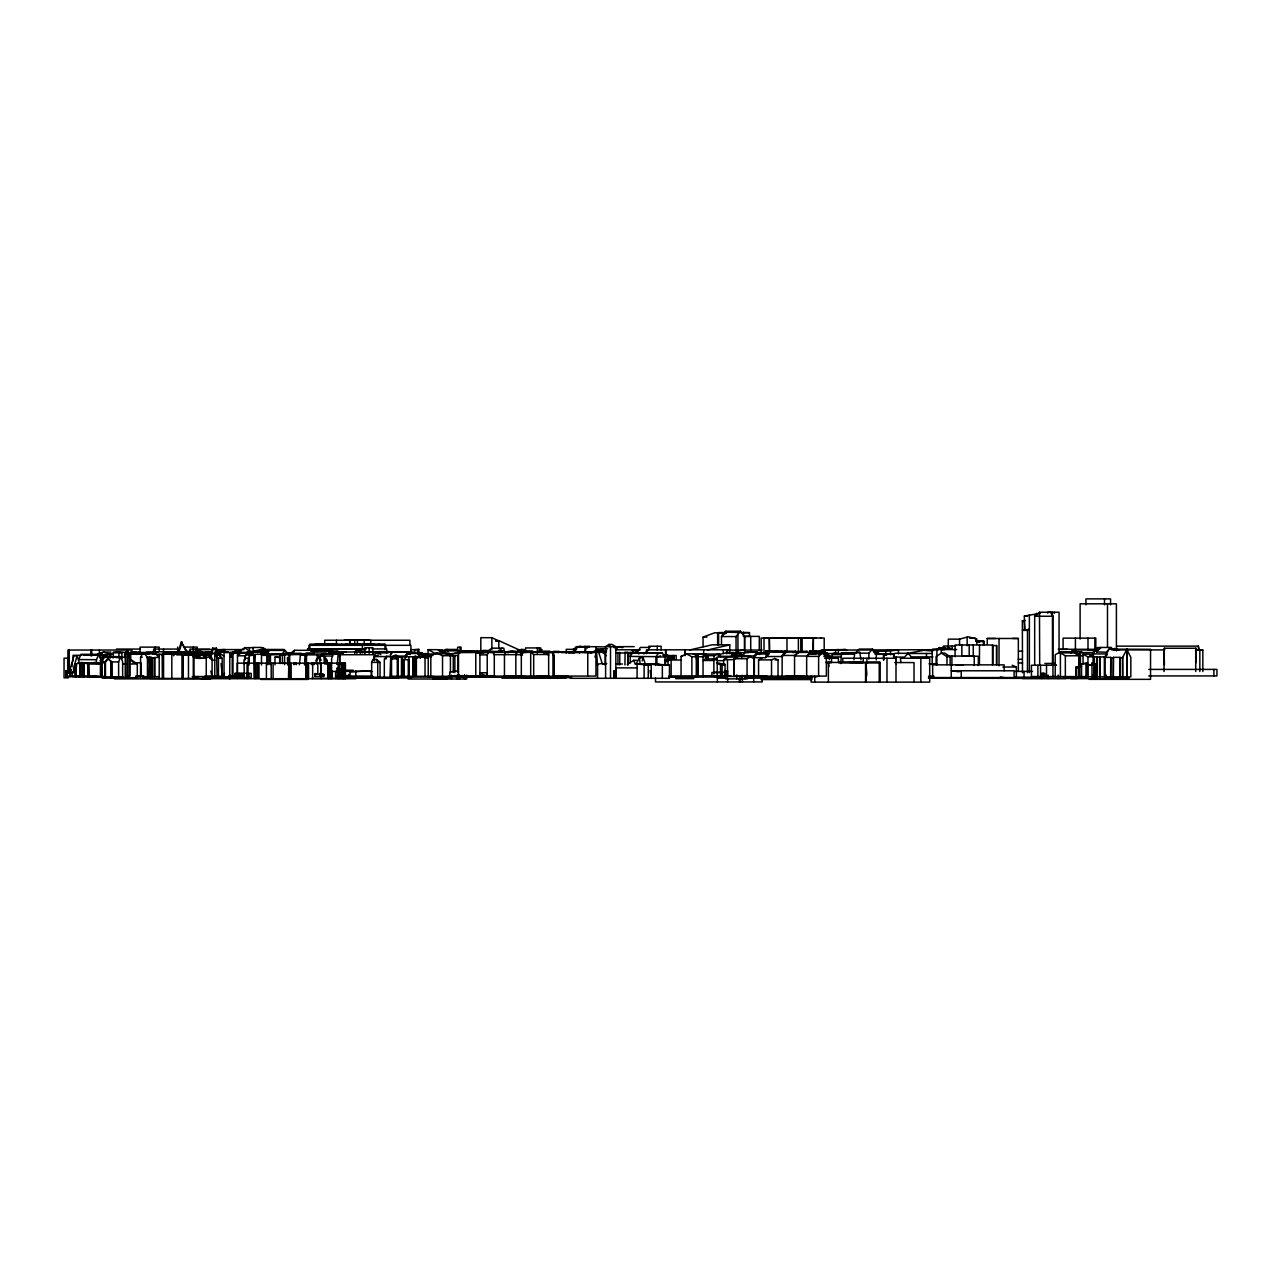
<?xml version="1.0" encoding="UTF-8"?>
<svg xmlns="http://www.w3.org/2000/svg" width="1281" height="1281" viewBox="0 0 1281 1281"><rect width="100%" height="100%" fill="white"/><g stroke="black" fill="none" stroke-linecap="round" stroke-linejoin="round"><path stroke-width="1.5" d="M280.123 663.622L280.123 654.399M417.862 652.621L417.862 649.659L418.823 649.371L418.823 653.278M744.597 652.205L744.597 636.561L740.322 631.197L725.783 631.213L721.491 636.561L721.491 644.391M415.685 664.999L415.54 676.288L415.765 656.545L414.868 656.352L414.868 659.347L419.111 656.865L428.222 656.737L428.222 676.288M727.464 676.48L727.576 671.132L724.934 670.604M713.229 659.251L714.494 659.315M812.859 651.917L813.371 638.066L773.324 637.794C767.287 638.995 789.801 636.865 783.171 638.114M415.572 659.347L414.628 676.288L414.628 657.089L419.111 656.737M895.755 661.909L896.124 658.162L893.61 657.217L893.61 654.031L881.264 653.983L886.548 655.36M224.431 673.053L224.031 676.688L224.031 652.621L254.246 652.301M601.349 650.94L601.59 648.778L607.466 648.778M1097.225 674.975L1096.6 678.77L1096.6 674.975M168.628 654.271L192.903 654.287L193.991 656.352L193.991 678.418M311.283 664.535L311.523 663.206L313.845 663.222L314.101 664.535M293.669 664.551L293.925 663.27L296.263 663.238L296.519 664.551M295.991 664.551L296.263 663.238M313.573 664.535L313.845 663.222M248.658 658.194L248.258 663.766L248.658 658.194L245.279 658.114L244.863 660.067L244.863 655.664L250.003 653.486L250.003 655.856M1093.574 660.468L1094.374 656.833L1097.369 656.801L1097.369 676.848M204.976 655.488L205.248 654.287L204.079 655.488M321.227 660.243L318.553 656.384L316.167 660.243L316.167 663.862M305.631 659.763L306.495 656.048L300.539 653.999L299.37 664.839M391.538 659.091L390.753 656.432L386.542 656.384L385.885 659.091L385.901 656.577L391.538 656.593L396.053 654.927L398.343 656.721M254.15 659.235L255.079 655.376L250.387 654.575L249.074 655.376L255.079 655.376L255.079 665.047M282.989 654.591L305.374 653.999L304.51 664.983M306.431 678.514L306.495 654.511L289.074 654.591L288.93 664.743M697.569 676.672L697.857 655.696L696.288 656L696.288 676.672M288.93 657.521L288.481 678.514M390.753 656.432L389.984 677.361M70.423 676.24L70.423 667.801L73.914 656.048L77.196 655.728L73.593 667.801L73.593 672.861M210.981 659.315L210.981 653.614L212.598 648.17L216.473 648.17L217.097 676.448L194.088 676.592M1071.268 653.358L1072.293 649.947L1076.2 649.915M214.776 676.592L214.776 653.646L216.473 648.17M576.146 649.339L573.568 652.958L575.361 647.129L586.234 647.129L585.033 652.878L585.033 646.889M594.944 657.057L596.578 651.869L597.57 665.704M1093.878 653.358L1094.967 649.947L1097.721 649.915M178.059 652.157L181.31 642.021L187.218 651.789M179.068 651.789L182.206 642.021M642.229 660.884L643.254 657.826L639.427 657.874L636.209 663.83M205.761 658.45L207.346 653.822L212.278 653.822M329.777 664.503L329.409 663.142L328.705 664.503M354.709 653.406L355.83 650.204L359.112 650.14L360.249 653.374M130.726 659.475L137.291 663.974L137.291 677.745L102.224 677.745L102.224 661.941L104.273 656.641L120.67 656.641L122.64 661.893L122.64 677.745M118.621 677.745L118.621 661.941L120.67 656.641M412.402 677.185L371.666 677.361L371.666 662.389L372.867 659.427L376.742 659.459L380.041 662.389L380.041 677.361M125.234 653.967L126.419 651.533L128.244 651.533L130.118 656.993L130.118 676.016L125.234 676.016L125.234 653.967L126.05 654.015M78.685 659.715L80.911 654.319L98.765 654.319L101.519 659.683L101.519 663.478M96.443 663.478L96.443 659.715L98.765 654.319M521.319 676.032L521.319 654.687L522.44 652.205L526.475 652.413M1105.055 676.88L1105.055 657.377L1108.866 649.131L1150.546 649.307L1150.546 679.346L1089.17 679.346M314.021 653.886L289.778 653.902L294.486 650.3L325.246 650.284C324.157 652.429 331.331 649.547 332.516 652.349M250.003 655.376L250.387 654.575M515.827 676.032L515.827 654.639L517.092 652.125L522.04 652.573M1110.595 676.88L1110.771 657.377L1105.055 657.377M521.431 652.525L517.092 652.125L515.827 654.639L493.97 654.687M1113.221 676.88L1113.413 657.345L1120.058 657.377L1120.058 676.88M139.597 652.67L134.457 652.413L133.752 653.806C140.382 652.99 131.767 654.223 134.457 652.99M504.458 676.592L504.458 654.623L505.723 652.125L522.44 652.205M1119.882 676.88L1120.058 657.377M293.253 652.702L294.486 650.3M1122.492 676.88L1122.492 657.729L1127.024 649.115L1127.12 676.88M312.868 654.271L314.502 651.148L329.729 651.148L333.412 651.501L334.757 654.383M328.112 654.239L329.729 651.148M479.831 673.422L487.212 675.968L487.212 654.895L488.429 652.653L492.913 651.965L494.29 654.479L494.29 675.968M140.558 676.656L140.558 657.329L142.415 653.886L144.673 653.71L147.443 657.393L147.443 676.656M552.239 652.573L553.392 651.421L559.028 651.34L558.196 652.862M194.12 656.561L192.839 656.288M316.327 660.243L318.553 656.384M504.458 654.623L505.771 652.349L508.733 652.653M637.586 652.061L640.292 647.433L650.108 647.433M343.324 653.758L322.3 654.191L321.227 656.016L332.596 656.016M339.577 656L340.666 654.191L336.999 654.191M268.498 651.405L254.823 651.437L251.412 652.029L250.003 654.367L268.193 654.223L268.193 664.519M261.484 664.983L261.484 655.36L264.078 652.029L267.521 651.437L269.042 654.415M952.199 646.04L952.199 648.939L949.045 647.722L948.164 649.163L948.34 639.139L959.565 639.139L968.26 636.801L976.859 639.043L976.859 644.167M162.255 655.392L163.76 652.974L176.938 652.974M113.417 654.175L110.662 654.031L109.814 655.376L109.814 654.207L103.297 652.093L97.308 654.207M404.94 658.402L408.095 653.502L417.718 653.502L425.212 657.585M245.279 658.114L243.998 660.067L243.998 663.766M840.752 663.59L841.569 652.958L859.839 652.381L860.96 659.827M853.963 659.827L854.731 652.958L859.839 652.381M127.684 652.349L128.244 651.533M665.528 665.063L665.528 661.396L667.481 658.594L671.148 659.042L671.148 676.032M668.058 665.063L668.058 661.396L670.027 658.594M573.264 653.166L574.08 652.029M579.46 653.15L580.261 652.029M100.494 663.558L101.759 662.261L100.847 663.558L100.494 660.9L101.759 660.676L101.759 662.549L100.158 662.549M390.401 654.639L392.498 651.757L408.047 651.805L410.112 654.655M408.047 651.805L404.94 656.08L396.341 656.08M662.453 652.99L632.398 653.23L630.06 656.432L655.872 656.657L658.546 653.23L662.453 652.99L664.263 656.657M983.023 641.349L976.714 641.589M369.488 640.244L344.189 640.244M190.517 655.071L192.758 652.205L195.497 655.792M736.047 652.205L736.047 636.561L740.322 631.197M173.511 655.76L176.33 652.205L192.758 652.205M1080.011 667.081L1079.499 654.799L1079.499 667.657M266.928 653.118L269.09 650.428M386.542 656.384L384.332 659.091L384.332 677.361M390.497 654.591L392.771 651.789M337.96 668.346L339.369 668.346L336.887 668.346L336.887 672.301M616.225 653.022L637.762 652.862L630.076 652.333M281.612 654.527L285.119 650.428L288.225 654.079M144.801 654.207L146.562 652.189L158.027 652.189M855.5 653.182L859.183 649.083L872.537 649.083L876.268 653.31L876.3 659.971M868.838 659.139L868.838 653.182L872.537 649.083M104.85 677.745L104.85 661.877L107.844 658.562L111.559 661.556L111.687 677.745M108.469 658.562L105.474 661.893L105.474 677.745M753.949 676.288L753.949 655.968L757.551 652.029L759.457 654.559M786.214 652.109L782.147 656.513L765.75 656.545L769.737 652.109L798.704 652.093L794.556 655.456L782.147 655.456L782.147 676.32M911.528 657.089L908.053 653.294L904.514 657.089L894.298 657.089M741.699 657.089L745.398 652.029L757.551 652.029M975.914 640.932L983.424 641.349M811.385 653.454L827.43 653.102L824.115 656.737M1110.947 647.433L1106.304 652.221L1096.6 651.949L1100.971 647.433L1096.6 651.212L1093.35 651.212L1097.801 647.497L1110.947 647.433L1114.438 650.46M616.289 648.875L618.291 646.921L622.822 647.658M717.28 660.66L723.621 660.644L727.624 657.025L723.621 659.635L723.621 664.983M798.319 652.381L794.556 656L806.662 656L810.409 652.381L794.62 652.461M814.684 653.726L815.597 652.83M1075.864 676.608L1075.864 668.234L1077.289 666.905L1081.548 666.504M1075.864 668.234L1079.787 666.905M715.102 659.042L717.312 657.025L737.696 657.073L733.741 659.651L727.464 659.683L727.576 676.48M718.801 656.288L738.689 656.336M579.412 646.569L580.645 646.216M498.245 651.421L502.136 650.684M139.901 652.814L141.807 652.958M264.719 652.99L267.729 650.412L285.119 650.428M476.596 651.228L498.245 651.405L502.04 648.17M696.288 656L698.545 654.079L706.263 654.095L706.263 659.747M940.27 649.323L943.12 646.921L944.93 647.77M725.783 632.558L722.468 635.344L722.468 632.558M250.003 653.486L244.863 655.664M822.418 653.23L810.393 653.23L806.662 656.384L818.623 656.384L822.418 653.23L826.373 657.121L826.373 676.096L739.633 676.176M1052.95 663.43L1052.95 616.241L1050.388 612.254L1039.483 612.254L1034.68 616.241L1034.68 664.919M196.201 656.945L198.267 655.231L200.861 657.473M697.569 656.737L703.045 656.753L706.263 654.095M643.815 653.934L648.058 650.46M946.067 648.426L939.261 647.61L936.891 649.531L936.891 664.919M98.957 654.015L100.142 653.07L102.224 653.902L100.142 653.07M99.95 654.015L101.135 653.07M782.147 655.456L786.326 652.093M261.484 655.36L266.8 655.344L268.193 654.223M941.311 653.406L941.311 649.563L943.713 647.61M414.868 659.347L419.111 656.865M339.801 664.663L339.801 654.735L374.436 654.719L377.895 651.965L380.825 654.735M339.801 654.735L343.292 651.965L398.023 652.125L376.646 651.965M585.097 646.745L579.412 647.321M458.038 672.445L458.038 655.488L457.685 672.493M240.252 650.876L244.767 647.658L253.942 647.658M1107.328 654.735L1104.35 656.833L1096.984 657.057L1096.984 676.848M615.296 648.73L618.291 646.649L634.175 646.649M605.609 678.306L605.609 646.697L608.971 644.423L611.95 644.423L615.841 646.697L615.841 678.306L615.953 667.865L637.089 667.913M813.179 653.534L815.741 651.805L824.259 651.805L830.344 656.384L826.869 655.392M1091.396 655.856L1094.294 653.918L1106.688 653.918M1089.523 655.68L1094.214 652.589L1081.788 652.589L1078.618 654.671M1078.618 653.726L1081.756 651.709L1060.412 651.805L1055.208 654.751L1055.208 676.592M615.36 678.306L615.36 670.796L614.416 670.78L613.647 678.306M829.415 657.906L833.018 654.655L840.64 654.655M614.416 670.78L614.416 678.306L613.647 671.276L615.36 670.796M950.15 664.583L950.15 656.705L944.77 653.102L941.503 653.102L936.091 656.48L936.091 664.583M734.109 658.722L737.552 656.577L750.474 656.577L754.349 659.075L754.349 676.08L734.109 676.08L734.109 658.722L747.047 658.706L750.474 656.577M627.242 664.375L633.823 660.291L636.689 660.323M785.077 651.212L782.579 652.718L785.141 651.132M735.694 654.367L738.577 652.637L743.108 655.28M793.003 652.718L795.549 651.212L798.271 652.83M810.633 654.223L812.971 652.862L809.832 652.862L813.227 652.974M1027.474 630.396L1029.364 629.291L1022.494 630.396L1027.474 630.396L1027.474 672.765M98.605 676.16L66.468 676.208L66.468 672.973L70.743 672.589M408.351 653.999L411.153 652.461L422.314 652.637M1081.548 676.848L1081.548 663.958L1087.441 663.158L1087.441 676.848M1081.548 663.958L1087.441 663.158M215.176 653.582L218.394 651.933L224.031 656.4M83.857 676.592L83.857 662.901L81.472 662.405L80.095 662.918L80.095 676.592M193.111 655.007L196.682 653.214L204.239 653.214L206.497 655.696M231.701 652.798L236.665 650.284L240.844 651.34M454.867 672.573L454.867 656.112L448.798 653.038L436.389 652.974L430.816 655.76L430.816 676.224M284.574 664.743L284.574 654.399L283.261 653.934L282.332 654.399L282.444 663.622M835.596 650.188L845.46 649.515L846.869 650.412L837.005 649.515M845.46 649.515L822.674 650.075M117.083 657.793C112.344 654.927 101.455 659.139 100.366 657.249L99.39 657.249M717.264 658.898L713.869 660.5L703.045 660.5L706.263 658.898L717.264 658.898L717.264 674.094M681.06 676.672L681.06 656.352L686.376 653.854L700.002 653.774L704.214 655.28M161.486 655.408L163.856 654.319M332.387 671.228L331.747 678.514M758.576 676.128L758.576 659.907L761.811 658.418M758.576 659.907L771.53 659.891L774.781 658.418L778.047 659.923L778.047 676.128M132.391 661.669L130.774 660.067L130.71 654.127L133.512 652.862M332.067 675.023L331.747 671.532L337.431 671.228L337.96 672.125M326.287 650.924L327.472 651.661M133.752 653.294L134.681 652.894M139.597 651.933L137.836 652.477M148.068 654.159L151.11 652.862M199.372 657.81L196.778 656.753C189.86 658.802 205.873 659.026 208.963 656.753L212.086 658.034L212.086 676.592L210.789 671.116M314.822 673.726L323.965 674.719L323.965 676.432L314.822 676.432L314.822 673.726L317.16 673.726M336.887 668.346L338.312 667.929M200.028 650.668L195.897 652.333L201.677 652.333L201.677 651.469L185.601 651.469L195.401 652.653M231.365 653.854L240.796 652.381M321.227 654.863L326.223 652.974L306.767 652.974L301.724 654.863L321.227 654.863L321.227 656.048M932.2 664.919L932.2 649.515L938.268 649.035M378.568 654.927L374.068 656.593L374.068 660.5M703.061 646.729L703.061 637.073L714.862 632.75L726.183 633.438L723.413 632.75M718.033 654.991C726.071 652.125 736.303 651.004 743.957 655.552L736.767 655.52L730.618 653.102M647.658 664.118L651.629 664.102M305.374 653.999L306.495 654.511M706.808 659.443L706.808 655.68L713.997 655.632L718.513 654.063L720.867 656.577M757.647 653.198L761.234 651.981L761.154 638.018L824.195 638.018L824.195 651.901M448.59 653.999L458.982 652.942M681.204 660.003L665.047 660.003L668.794 658.834M656.913 664.711L656.913 656.993L660.644 655.856M839.071 653.854L842.274 652.878M582.118 652.509L589.804 652.109L591.149 653.134L590.269 652.173L568.476 652.653L575.281 652.221M831.769 653.854L835.02 652.878L841.185 654.175M341.226 652.621L337.608 650.988L330.626 651.084M75.131 676.592L75.131 664.311L80.271 662.918L80.271 676.592M75.131 664.311L75.851 676.592M341.146 673.486L341.851 678.514M963.072 664.759L956.138 664.935L963.072 664.855M949.045 647.722L941.311 649.563M284.062 649.467L260.812 649.467L253.574 651.276L256.776 651.356M257.961 651.501L259.499 651.132M114.954 652.653L118.493 651.837L134.697 653.118L132.792 653.118M729.754 650.796L729.754 644.871L707.464 649.979M689.658 649.963L712.14 644.823L729.754 644.871M1024.368 628.795L1024.368 616.065L1040.332 613.263M65.811 671.02L71.24 670.043L65.811 671.02L65.811 676.656L103.777 676.768M224.463 651.469L217.21 651.469L220.22 650.796L228.691 652.317M548.204 652.541L556.37 651.693L552.751 652.509M220.908 651.453L228.146 651.757M368.608 677.937L372.515 677.089M343.468 644.935L347.183 644.135M260.812 649.467L267.761 652.509M602.919 664.295L606.73 663.51M504.314 652.333L512.176 650.732L520.726 652.509M514.946 651.533L521.303 651.26M353.156 645.016L357.719 644.103L309.874 644.135L309.874 649.163M736.847 651.228L742.323 650.156M131.158 653.038L134.457 652.413M92.504 662.918L94.89 662.405L101.247 664.247L101.247 676.592L103.521 676.528M769.337 651.917L769.337 638.002L770.185 637.922L764.02 638.066L764.02 651.917M770.185 637.922L769.337 638.066L769.641 651.917M149.989 676.656L149.989 657.409L147.443 657.697L148.036 661.492M149.525 676.656L149.989 657.409M587.499 646.745L584.424 646.569M573.135 649.339L575.313 649.339M486.091 650.572L480.215 650.7M492.913 651.965L477.124 652.653L488.429 652.653M561.222 652.589L589.868 652.221M898.429 650.075L877.325 651.276L898.429 650.075L898.429 653.902M372.755 676.352L350.049 676.192L350.049 671.692L371.314 670.924L371.314 676.576M371.314 670.924L350.049 671.692M865.908 682.116L865.908 662.581L866.901 662.485L880.175 662.485L880.175 682.116M828.375 682.116L828.375 662.437L880.175 662.485L866.901 662.485L866.901 658.274M1076.04 676.608L1076.04 667.001L1079.787 666.504L1079.787 676.608M87.028 655.135L88.437 654.959M1022.494 672.765L1022.35 620.837L1025.473 620.452M140.558 657.329L142.319 657.121M318.921 644.935L325.95 644.135M328.625 644.887L336.455 644.023L336.455 640.244M237.113 651.821L232.421 652.333L238.89 652.333M262.845 654.511L290.163 653.87L284.014 654.511M319.642 663.862L320.426 656L323.853 656L325.214 657.361L326.719 659.923L326.719 663.798M543.256 652.75L546.875 652.381L548.652 654.495L548.652 676.288M549.261 652.67L552.175 652.381L553.952 655.792L553.952 676.288M489.71 650.684L482.649 650.556M358.104 644.935L371.042 644.039L376.822 645M143.792 652.83L154.088 652.814M485.883 650.716L488.653 650.636M591.838 652.429L595.281 652.333L587.979 652.557L593.263 652.333M1126.768 676.88L1127.12 649.307M152.503 653.886L155.497 653.71L159.212 657.425L154.553 657.521L154.553 676.656M944.802 649.339L941.439 649.531L944.802 649.547M824.34 656.336L829.335 656.064L829.335 659.747M778.047 659.923L775.133 659.955M495.795 640.772L498.805 640.628L522.04 651.196M595.153 652.269L591.406 652.333M548.652 654.495L533.681 654.495L530.718 652.237L523.417 652.557L521.319 655.023L522.44 655.023M586.138 652.686L589.164 652.573M1122.492 657.729L1119.882 657.729M216.073 652.061L224.463 651.741M589.917 652.189L591.149 653.134M230.548 657.217L232.229 657.185L232.229 676.688M140.766 653.678L144.593 652.814M450.015 676.288L448.286 676.16L464.763 676.288M1022.558 662.934L1018.267 662.982M1058.987 649.419L1067.569 649.291M573.135 649.435L576.578 649.387L566.234 649.339L566.234 653.262M893.61 657.217L896.124 658.162M418.631 654.111L422.314 654.079L427.55 658.226M371.57 651.741L389.36 651.549M102.224 661.941L104.85 661.877M686.376 653.854L691.868 656.737L696.288 656.705L696.704 660.323M665.047 660.003L668.714 659.971M333.348 653.774L331.587 658.754L331.555 678.514M217.482 654.863L220.284 654.831L217.946 654.399M736.255 656.336L736.255 654.335L731.483 654.223L738.689 656.144M281.9 653.951L283.261 653.934M453.682 655.504L458.038 655.488M819.984 653.646L810.361 653.694M681.06 656.352L682.677 656.336M655.504 665.463L655.36 664.102L644.295 664.118L644.295 665.319M724.325 671.132L726.423 671.116L726.423 676.48M840.752 654.223L853.963 654.159M102.016 658.722L100.366 658.722L102.016 658.722L100.366 657.249M656.913 656.993L672.397 656.961L667.513 656.961M129.653 664.006L137.291 663.974M101.247 664.247L100.767 676.592M75.563 675.824L79.342 676.56M987.235 644.311L987.235 638.498L1018.347 638.466L1018.347 671.436M447.421 649.419L442.666 651.068L444.987 651.084M873.786 652.381L878.59 652.365M436.389 652.974L442.537 655.712L450.432 655.68L450.432 672.509M113.961 657.265L125.522 657.233M122.816 663.974L126.05 663.958M1012.598 638.466L1018.347 638.466M603.255 650.027L597.298 650.027L596.546 648.955L603.271 648.955M113.336 657.025L113.336 652.333L121.935 652.702L121.935 658.69M263.71 652.045L268.658 652.029M334.757 652.205L338.568 652.189L332.916 651.709L334.757 652.205L334.757 654.415M531.263 652.269L531.967 652.109M878.43 653.662L883.906 654.383L883.906 659.971M385.901 656.577L374.068 656.593M664.999 654.575L669.339 656L665.704 654.575L664.999 655.52M1065.344 655.824L1079.226 655.744L1074.359 652.878L1060.412 652.878L1065.344 655.824L1065.344 676.56M274.999 664.871L274.999 657.121L280.123 657.617M1080.395 655.696L1082.957 655.696M369.665 671.436L371.89 671.436M1024.368 616.065L1027.49 616.065M1052.95 616.241L1034.68 616.241L1036.569 616.241L1036.569 613.263M1022.35 620.837L1024.368 620.837L1025.024 628.795M724.966 632.157L749.481 632.654L749.481 636.385L743.508 636.385L743.508 632.157M726.183 632.558L718.609 632.558L718.609 644.967M743.909 632.654L749.481 632.654M721.491 636.561L736.047 636.561M743.508 636.385L759.297 636.385L759.297 650.124M703.205 637.073L707 637.073M495.795 640.932L498.805 640.932L491.888 637.682L480.807 637.682L480.807 651.533M969.461 638.162L975.465 638.162C975.193 642.998 984.545 641.429 976.714 641.621M987.235 638.498L995.753 638.498M975.914 641.349L984.272 641.349L984.272 645.128M336.455 644.023L315.398 644.023L315.398 645.32M955.642 646.04L943.649 646.04L943.649 649.035M1116.552 646.136L1198.327 646.136L1199.112 649.803L1202.827 650.027L1202.827 671.532M605.609 646.697L615.841 646.697M604.952 646.889L584.12 646.569M613.743 646.921L618.483 646.921L613.743 647.465M183.503 647.081L197.242 647.081L197.242 651.052M308.945 647.978L308.032 648.875M307.504 648.875L363.356 648.955M116.427 649.067L140.125 649.067M179.084 649.083L153.624 649.083L153.624 652.477M209.764 649.099L189.908 649.099L189.908 652.477M410.913 653.006L410.913 645.32L308.945 645.32L308.945 648.875L366.27 648.955M372.147 648.955L386.702 648.907L386.702 652.814M1058.218 649.291L1097.689 649.307M196.778 649.675L244.127 649.563M417.862 649.659L411.265 649.659L411.265 652.621M428.078 653.983L428.078 649.659L437.413 649.659L445.292 653.774L436.997 653.774M539.861 649.659L542.151 649.659M932.2 649.515L956.763 649.563M438.294 649.851L442.906 649.851M596.049 649.723L603.255 649.899M615.697 649.787L640.308 649.787M938.381 649.675L824.788 650.14M1097.977 649.931L1088.001 649.931L1088.001 638.146M1111.796 649.931L1164.637 649.899L1164.637 648.25M1195.958 662.885L1195.717 649.803L1199.112 649.803M727.624 650.14L762.211 650.027M1072.293 649.947L1094.967 649.947M1113.685 649.995L1118.873 649.995L1114.166 648.49L1115.607 649.995M1195.717 649.803L1202.827 650.027M502.921 650.684L498.245 651.405M825.316 653.678L825.316 650.78L809.448 650.94L816.333 650.94M474.771 650.876L439.399 650.828L443.178 651.485M523.192 650.892L532.544 650.892M594.176 650.94L606.666 650.94M765.782 650.956L786.182 651.981L765.782 650.956L765.782 654.767M872.953 650.844L883.282 650.844M312.308 651.036L313.525 651.036M364.989 651.1L361.61 651.1L364.989 652.862M463.194 651.196L478.293 651.228M539.045 651.164L549.725 651.148M774.477 651.132L795.549 651.212M1018.667 651.164L1022.606 651.164M217.21 651.469L225.104 651.469L216.473 652.253M155.209 651.789L199.612 651.789M376.998 651.789L412.402 652.381L390.097 651.741M178.619 651.869L212.214 652.061M215.32 652.061L223.679 651.933M251.412 652.029L264.078 652.029M516.307 651.965L520.438 651.965M544.473 651.821L546.555 651.821M103.297 652.093L110.935 652.093M205.584 652.237L212.838 652.237M246.945 652.157L254.775 652.157M332.996 652.125L346.062 652.125M475.315 652.093L483.818 652.525M483.097 652.253L496.115 652.125M529.293 652.109L562.455 652.109M605.417 652.221L596.642 652.221L606.377 652.541M131.319 652.477L155.161 652.477M190.597 652.477L163.488 652.477L163.488 649.083M334.821 652.381L342.411 652.381M380.313 652.493L388.319 652.525M484.074 652.477L458.502 652.589L458.502 676.096M505.771 652.349L490.095 652.349L492.945 652.653M546.298 652.349L556.883 652.349M747.672 652.333L757.455 652.333L760.498 654.111M113.336 652.333L121.935 652.702M132.744 652.67L145.97 652.91L143.504 652.91L145.121 652.67M372.675 652.653L388.239 652.653M543.785 652.637L546.09 652.637M733.501 652.83L748.408 652.637M757.663 652.702L767.415 652.702M136.715 654.527L136.715 653.134L143.104 653.134M287.008 653.07L292.18 653.07M841.569 652.958L854.731 652.958M251.492 653.246L240.636 653.246L237.481 655.792L245.76 655.808M285.006 653.31L301.195 653.31M454.531 653.342L459.783 653.342M632.398 653.23L658.546 653.23M727.64 653.278L740.498 653.278M861.008 653.182L868.838 653.182M894.987 653.294L908.053 653.294M136.394 653.598L133.752 653.598L136.394 653.71M140.766 653.598L144.593 653.598M343.34 653.422L329.025 653.07L341.963 653.07L340.698 653.054L340.698 654.671M422.154 653.646L428.094 653.646M758.4 653.502L766.23 653.566M809.752 653.582L815.244 653.582M824.227 653.566L834.828 653.566M932.328 653.486L907.076 653.486L923.921 650.3L932.824 651.004M142.415 653.886L155.497 653.71M314.101 653.71L299.178 653.71L302.236 654.015M810.329 653.71L816.285 653.71M877.069 653.822L894.298 653.87L894.218 658.194M205.056 658.146L205.056 654.159L208.114 654.159M322.3 654.191L333.316 654.191M422.314 653.983L435.652 653.983M701.876 654.063L718.513 654.063M155.369 654.271L193.287 654.223L193.287 678.418M208.483 654.399L196.201 654.175L199.147 654.367M216.361 654.399L220.46 654.399L220.46 658.146M284.574 654.399L270.451 654.511L270.451 664.519M876.3 654.383L893.61 654.031M1083.037 663.158L1083.037 654.175L1089.939 654.175L1094.374 656.689L1094.374 664.102M100.655 654.911L107.716 654.911L107.716 657.217M185.729 654.607L181.518 654.863M191.526 654.591L186.017 654.863M208.307 654.719L197.594 654.863M268.193 654.511L289.074 654.591M421.241 654.607L429.071 654.607M176.666 654.863L208.307 654.863M1079.499 654.799L1080.395 654.799L1080.395 667.241M198.267 655.231L188.115 654.863M731.291 655.248L742.868 655.248M81.488 655.296L73.033 655.296L73.033 661.156M211.557 655.872L207.346 653.822M425.42 655.472L432.77 655.472M663.206 655.52L668.906 656M454.867 656.112L449.679 655.648L444.747 653.038M663.43 655.552L676.208 655.552L676.208 659.315M741.699 655.968L753.949 655.968M824.66 656.064L829.335 656.064M946.883 656.064L974.249 656.064L974.249 665.48M961.855 656.064L978.332 656.272L978.332 665.48M392.05 658.834L392.05 656.673L402.538 656.833L402.538 676.288M193.047 656.769L198.891 656.769M274.999 657.121L279.37 657.169M431.425 656.737L392.627 656.769L395.925 657.777M840.752 656.913L829.415 656.913M910.951 656.881L932.952 656.881M1083.037 654.175L1087.953 656.897L1094.374 656.689M424.123 657.665L426.573 657.665M147.443 657.697L151.59 657.505L149.525 657.489M68.453 658.194L64.05 658.194L64.05 677.841L68.453 677.841M824.676 658.258L838.35 658.258L838.575 662.533L868.022 662.565M391.538 658.834L397.879 658.834L397.847 676.288L397.879 656.673M671.148 659.042L667.481 658.594M412.754 659.347L415.765 659.347M1018.235 659.299L1022.19 659.299M326.431 659.923L326.495 663.798L326.719 659.923M212.086 660.147L214.776 660.147M118.621 661.941L111.559 661.941L111.559 677.745L111.399 662.037L107.844 658.562M665.528 661.396L668.058 661.396M371.666 662.389L380.041 662.389M831.529 662.437L825.717 662.437L831.529 662.485L831.529 658.258M838.03 662.453L863.234 662.453L863.234 658.226M717.024 662.645L725.11 664.519L720.867 664.503L722.1 664.983L722.1 676.976M894.762 662.533L914.026 662.597L914.026 682.116M77.933 662.805L103.953 662.805M133.144 662.805L140.942 662.805L140.942 676.528L135.834 676.544M245.664 662.901L246.593 662.901M1091.988 676.848L1091.988 663.126L1095.639 663.75L1095.639 676.848M254.07 663.59L256.232 663.59M929.013 663.798L936.795 663.798M1044.88 663.446L1055 663.446L1055.976 665.383M1095.639 663.75L1087.953 665.431L1095.255 663.814L1095.255 676.848M87.909 676.592L87.909 663.974L88.021 676.592M616.449 664.022L622.454 664.022M637.089 678.306L637.089 664.038L641.253 664.038L651.212 665.047L643.318 664.263L648.25 665.031L648.25 678.306M87.909 663.974L100.43 664.166L100.43 676.592M337.063 664.182L339.193 664.182L339.369 678.514M637.089 664.038L648.25 665.047M644.295 664.118L669.467 664.999L669.467 678.306L570.301 678.306M717.264 663.75L722.1 664.983M1056.441 665.239L1031.429 665.239L1031.429 676.544L1085.904 676.608M75.115 666.04L76.812 666.04M1076.04 667.001L1078.09 667.001M1002.831 667.017L1016.361 667.017L1016.361 678.37M338.376 668.698L340.858 668.698L340.858 678.514M1148.753 669.403L1216.95 669.403L1216.95 675.92L1148.753 675.92M344.653 670.219L353.204 670.219M344.653 671.34L350.482 671.34M1014.76 671.404L1032.534 671.404M72.184 676.16L72.184 671.901L75.387 671.901L75.387 666.04M714.238 672.349L724.582 672.349L724.582 676L703.045 676M721.411 672.477L711.916 672.477L711.916 676M479.751 672.781L487.212 672.781M66.468 672.973L71.816 672.973M344.653 675.583L350.482 675.647M92.728 676.08L95.675 676.08M136.09 676.016L143.648 676.064M448.766 675.84L494.722 676.064M504.458 676.032L548.652 676.032M136.122 676.288L143.92 676.288M204.72 676.24L222.173 676.288L222.173 658.29L216.905 653.054M228.803 676.224L238.33 676.224M336.887 676.24L339.369 676.24M391.538 676.288L522.504 676.336M536.899 676.288L568.091 676.272M668.634 676.272L731.243 676.096M928.549 676.176L934.041 676.176M72.088 676.528L103.953 676.528M147.347 676.512L151.222 676.512M228.498 676.448L232.053 676.448M238.794 676.448L234.775 676.448L234.775 673.374L251.22 673.374L251.22 677.313L238.234 677.313L238.234 673.374M338.376 676.384L340.858 676.384M346.911 676.576L372.915 676.528M427.117 676.528L434.131 676.528M448.35 676.448L525.818 676.592M668.858 676.432L767.399 676.448M785.045 676.512L804.596 676.384M135.962 676.752L159.212 676.656M192.214 676.704L198.891 676.624M202.974 676.832L238.106 676.8M369.424 676.832L372.915 676.832M397.174 676.688L405.501 676.688M448.67 676.688L470.287 676.688M521.143 676.752L531.519 676.752M725.142 676.8L677.553 676.928M754.365 676.832L767.367 676.656M784.981 676.656L817.118 676.752M928.581 676.848L932.408 676.848M1064.623 676.736L1130.835 676.88L1130.835 657.377L1126.768 649.339M90.839 677.009L124.113 677.009M394.196 677.089L434.707 677.041M456.324 676.912L521.575 676.912M525.562 676.944L533.697 676.944M546.298 677.057L571.502 677.057M671.708 677.041L689.835 676.72M714.366 676.976L725.11 676.976L725.014 664.391M746.807 677.073L767.239 676.992M807.11 676.944L812.33 676.944M1064.351 677.105L1072.325 677.105M112.936 677.185L122.255 677.185M203.599 677.249L209.091 677.249M344.269 677.153L364.861 677.153M530.43 677.329L545.001 677.329M550.782 677.233L571.598 677.233M669.114 677.233L695.967 677.233M796.59 677.377L812.074 677.377M1014.76 677.185L1039.964 677.185M101.743 677.633L119.389 677.633M213.11 677.457L229.491 677.457M355.317 677.617L398.759 677.681M433.042 677.441L450.239 677.441M521.783 677.473L570.221 677.633M143.104 677.713L149.445 677.713M345.246 677.809L348.688 677.809L348.688 674.254M354.517 677.937L410.913 677.937M540.966 677.857L566.25 677.857M746.263 677.697L754.013 677.697M765.782 677.697L786.182 677.697M807.494 677.921L811.481 677.921M929.365 677.953L937.132 677.953M1106.304 677.873L1129.298 677.873M501.928 678.161L560.79 678.161M717.344 678.145L725.799 678.145M745.462 678.145L812.266 678.033M150.005 678.418L203.455 678.45M230.644 678.241L238.378 678.241M311.587 678.37L345.95 678.354M928.437 678.225L1077.561 678.45M201.165 678.69L355.814 678.722M432.706 678.61L447.645 678.61M675.647 678.642L693.838 678.642M1022.35 678.546L1065.952 678.546M1070.756 678.61L1114.006 678.61M114.345 678.866L210.757 678.866M408.095 679.01L466.78 679.01L466.78 675.135M1119.482 678.77L1093.35 678.77L1093.35 674.831M260.908 679.426L308.097 679.426M761.01 679.571L811.994 679.571M418.823 649.371L414.484 649.659L414.484 652.621M532.576 652.173L540.79 652.173L540.758 647.93L525.562 647.93L525.562 651.725M624.936 652.333L627.786 652.333L627.786 664.903M636.673 652.333L637.49 652.333M130.518 652.029L136.09 652.029M286.56 653.63L292.1 653.63M515.827 654.671L521.319 654.687M130.71 654.127L140.574 654.143M723.621 659.635L727.576 659.635M521.079 649.515L524.153 649.675L521.079 649.515L521.079 653.278M479.831 654.879L487.212 654.895M109.814 654.175L112.712 654.191M147.443 657.393L154.697 658.178L154.697 676.656M100.158 660.676L101.759 660.676M286.079 653.118L291.075 653.15M602.855 652.541L606.313 655.696M849.447 662.453L863.234 662.533M338.376 672.317L339.369 672.125M563.896 651.821L566.106 651.837M800.785 651.837L800.785 637.938L813.371 638.066L813.371 651.917M251.316 651.228L249.411 651.212L244.767 647.658M941.503 653.102L946.979 656.673L950.15 656.705M339.449 672.829L341.851 673.31M542.183 651.917L540.79 651.901M1110.595 657.729L1113.221 657.761M78.685 659.555L96.443 659.715M210.981 653.614L214.776 653.646M215.849 655.648L218.459 658.242L222.173 658.29M467.021 651.565L470.127 651.244M111.399 662.037L111.175 677.745M94.378 654.927L99.261 654.927L105.522 657.201L101.071 654.927M107.716 654.911L82.801 654.735L92.856 654.927M519.013 652.301L517.028 652.205M1122.684 657.377L1122.764 676.88M900.911 662.597L900.431 658.258L929.702 658.258L929.702 682.116L811.129 682.116L811.129 676.144M194.568 655.728L197.082 655.808L197.963 654.351L198.923 655.264M586.522 646.745L589.884 646.569L577.107 646.569L577.107 648.074M1080.395 654.799L1077.033 652.83L1074.359 652.846L1080.011 655.36M727.576 671.132L726.199 671.052L726.199 676.48M72.184 671.901L75.515 672.157M230.228 652.445L233.766 652.718M370.385 643.991L371.042 640.244M287.008 653.582L290.451 653.886M821.345 638.018L820.464 638.018M800.785 637.938L802.146 638.066L802.146 651.917M505.723 652.125L546.875 652.237L548.652 655.792M718.177 654.303L717.2 654.207L719.394 654.303L718.465 654.207M314.502 651.148L317.512 651.437M414.868 656.352L418.118 656.737M669.467 664.999L657.393 664.375L662.357 664.999L662.357 678.306M655.36 664.102L662.357 664.967M959.101 671.788L951.255 670.78L1014.104 670.78L1014.104 677.553L932.664 677.553L932.664 664.855L1004.144 664.855L1004.144 670.78M1000.237 677.041L1004.144 677.553M754.541 676.352L757.695 676.8M881.264 653.983L883.474 654.319L883.474 659.939M198.987 652.67L200.252 652.605L193.767 651.501M464.715 650.828L468.302 651.485M415.54 656.529L417.19 657.089M207.49 654.255L208.483 654.447M489.87 675.583L493.473 676.288M104.081 656.929L106.323 657.393M821.153 649.867L825.316 650.78M605.609 664.439L601.397 663.51L597.57 664.311L597.57 678.306M458.502 671.58L455.732 670.892L449.727 672.237L449.727 676.096M1050.932 612.382L1052.742 612.83M731.323 653.054L736.255 654.335M88.021 663.974L84.034 662.901L84.034 676.592M205.056 654.159L207.506 654.831M113.433 657.826L110.102 656.865L110.102 658.178M117.067 656.865L120.19 657.793M136.715 653.134L139.485 654.063M1091.988 663.126L1093.862 663.814M939.261 647.61L943.296 649.035M693.181 653.774L696.912 655.087M320.138 673.165L323.965 674.719M362.635 652.958L359.256 651.741L375.173 651.741L378.439 652.974M1012.198 665.239L1016.361 667.017M330.626 650.988L334.197 652.637M255.143 651.405L257.657 652.573M444.843 652.974L450.432 655.68M693.149 653.854L697.2 655.968M614.432 646.505L616.609 647.658M428.078 649.659L436.229 653.983M781.33 651.02L784.212 652.653M486.46 650.716L487.645 651.421L491.84 648.17L503.737 648.17L505.002 653.342M459.463 651.276L456.548 649.451L445.212 649.451L448.142 651.276M263.117 647.658L266.832 650.444M815.741 651.805L818.799 654.095M341.05 653.983L336.807 651.421L337.976 653.983M638.915 653.934L635.024 650.364L631.901 650.364L634.495 652.734M706.808 655.68L706.888 659.507M596.546 648.955L597.154 649.723M725.783 631.213L726.871 632.558M264.11 650.38L261.804 647.449L253.03 647.449L253.03 653.47M608.971 644.423L610.509 646.697L610.509 678.306M126.419 651.533L129.269 656.993L129.269 676.016M417.718 653.502L420.36 658.402M232.229 657.185L229.811 652.605L229.731 678.69M181.31 642.021L185.857 650.908M253.766 654.575L254.086 678.514M551.935 651.693L553.792 655.792M212.598 648.17L213.19 649.707M633.823 660.291L635.296 664.375M355.83 650.204L356.951 653.406M330.226 663.222L330.674 664.503M376.742 659.459L377.735 662.389L377.735 677.361M643.254 657.826L645.32 664.038M598.483 651.693L602.374 663.958M1198.327 646.136L1198.68 649.803M77.196 655.728L79.758 664.343M110.662 654.031L110.999 655.376M293.925 663.27L294.182 664.551M318.889 656.384L319.642 660.243M329.409 663.142L329.681 664.503M192.903 654.287L193.287 656.352M311.523 663.206L311.779 664.535M221.053 663.446L222.398 676.72M325.214 657.361L325.662 663.798M828.375 662.485L828.999 666.408M323.853 656L324.477 663.798M650.075 670.555L651.212 678.306L651.212 664.983M324.734 657.409L325.086 663.798M639.427 657.874L640.132 663.622M601.59 648.778L601.846 650.876L602.566 648.698L602.566 652.269M403.627 676.288L403.627 659.651L403.723 676.288L402.538 659.651L408.879 659.651L408.879 676.288L408.863 656.769M865.908 662.613L866.613 676.272M1039.483 612.254L1039.692 664.919M866.148 662.581L866.597 674.302M1164.029 649.899L1164.429 664.791M1213.892 669.403L1213.892 675.92M1199.833 650.027L1199.833 671.532M1196.134 649.803L1196.134 648.25L1164.029 648.25L1164.029 671.516M1195.717 648.25L1195.717 671.5M1116.408 650.876L1116.408 603.815L1080.107 603.815L1080.107 639.107M1113.413 657.345L1113.413 676.88M1110.771 657.377L1110.771 676.88M1110.563 604.84L1110.563 598.884L1085.936 598.884L1085.936 604.84M1107.489 603.815L1107.489 646.953M1106.304 674.975L1106.304 678.77M1104.51 598.884L1104.51 604.84M1104.35 656.833L1104.35 676.848M1100.235 656.801L1100.235 676.848M1099.867 657.041L1099.867 676.848M1096.6 651.212L1096.6 652.221M1095.815 649.835L1095.815 638.146L1063.086 638.146L1063.086 649.275M1094.855 638.146L1094.871 649.931M1093.782 663.126L1093.782 676.848M1093.061 656.272L1093.141 664.871M1087.953 656.897L1087.953 676.848M1085.952 663.958L1085.952 676.848M1078.714 655.296L1078.714 667.049M1078.362 668.234L1078.362 676.608M1075.416 638.146L1075.416 649.275M1060.412 651.805L1060.412 676.592M1059.051 653.022L1059.051 612.222L1047.826 612.222L1047.826 613.263M1058.218 675.055L1058.218 678.546M1054.487 612.222L1054.487 613.263M1052.966 665.239L1052.966 676.544M1052.47 612.222L1052.47 664.599M1048.082 675.055L1048.082 678.546M1046.513 665.239L1046.513 676.544M1044.864 676.528L1044.864 673.342L1041.293 673.342L1041.293 676.528M1043.471 673.342L1043.471 676.528M1042.686 673.342L1042.686 676.528M1041.661 675.055L1041.661 678.546M1040.556 665.239L1040.556 676.544M1037.882 665.239L1037.882 676.544M1029.364 614.912L1029.364 672.637M1024.047 671.404L1024.047 677.185M999.036 638.45L999.036 665.816M996.682 664.903L996.682 645.544L992.503 645.544L992.503 664.903M996.538 645.544L996.538 664.903M992.887 664.647L992.887 644.984L955.082 644.984L955.082 656.753M983.424 640.932L983.424 645.224M979.517 644.984L979.437 664.535M973.256 644.984L973.256 656.753M969.205 644.984L969.205 656.272M967.155 637.105L967.155 645.8M961.855 644.984L961.839 656.064M961.23 670.78L961.23 677.553M959.565 639.139L959.565 644.984M951.911 656.064L951.911 665.351M951.255 664.855L951.255 677.553M946.979 656.705L946.979 664.583M926.483 653.486L926.483 656.881M920.831 658.258L920.831 682.116M896.124 657.089L896.124 663.766M895.995 682.116L895.995 658.274L842.802 658.226L842.802 662.213M890.535 651.276L890.535 654.815M886.98 658.274L886.98 682.116M885.747 651.276L885.747 654.815M879.214 662.613L879.214 682.116M865.572 662.485L865.572 682.116M838.398 650.412L838.398 654.367M835.596 649.963L835.596 654.191M827.43 653.102L827.43 657.009M818.623 656.384L818.623 676.096M814.748 676.208L814.748 682.116M806.662 656L806.662 676.32M798.399 651.789L798.383 638.018M794.556 655.456L794.556 676.32M786.982 637.842L786.982 651.885M771.53 659.891L771.53 676.128M764.597 676.16L759.345 676.16M762.179 676.048L762.179 681.94L655.504 681.94L655.504 678.017M753.708 676.048L753.708 681.94M750.73 636.385L750.73 650.828M747.431 674.927L747.431 678.85L725.558 678.85L725.558 674.895M747.047 658.706L747.047 676.08M745.03 675.375L745.03 678.85M744.597 636.561L744.597 650.508M742.436 678.017L742.436 681.94M742.019 675.295L742.019 678.85M740.386 678.017L740.386 681.94M739.313 678.017L739.361 681.94M737.936 634.191L737.936 651.949M736.767 655.52L736.767 657.137M736.767 674.895L736.767 678.85M733.741 659.651L733.741 676.48M729.497 653.63L729.497 649.787L646.457 649.835L646.457 653.63M727.672 678.017L727.672 681.94M727 649.787L727 653.63M726.599 649.787L726.599 653.63M723.317 649.787L723.317 653.63M721.411 672.349L721.411 676M720.514 664.983L720.514 676.976M717.632 633.438L717.632 644.967M717.344 672.477L717.344 681.94M713.997 655.632L713.997 659.411M713.869 660.5L713.869 674.062M707.945 655.632L707.945 659.411M707.833 655.536L707.833 659.331M705.367 655.68L705.367 659.443M703.653 649.787L703.653 655.568M703.045 656.753L703.045 676.672M697.857 655.696L697.857 676.672M691.868 656.737L691.868 676.672M685.159 649.883L685.159 655.568M684.919 649.755L684.919 655.472M674.238 655.552L674.238 659.315M673.614 655.552L673.614 659.315M672.909 655.552L672.909 659.315M672.301 655.552L672.301 659.315M665.896 649.835L665.896 655.536M665.544 649.883L665.544 655.568M665.047 656.993L665.047 665.431M661.14 649.979L661.14 646.248L648.859 646.248L648.859 649.739M657.249 646.248L657.249 650.059M655.872 656.657L655.872 664.615M644.103 665.047L644.103 678.306M636.673 649.787L636.673 653.006M630.22 652.605L630.22 662.982M627.946 652.333L627.946 664.903M625.112 652.333L624.936 664.903M619.764 652.317L619.764 664.903M617.954 652.317L617.954 664.903M614.592 671.276L614.592 678.306M605.144 655.696L605.144 665.095M596.049 646.889L596.049 650.844M587.771 651.837L587.771 676.08M587.371 646.569L587.371 648.058M573.568 649.339L573.568 652.958M553.648 651.837L553.648 676.08M539.301 647.93L539.301 651.725M537.38 647.93L537.38 653.326M533.681 654.495L533.681 676.032M530.686 652.237L530.686 676.032M498.805 640.628L498.805 648.57M491.888 637.682L491.888 649.563M486.94 672.781L486.94 675.968M479.911 652.589L479.911 676.048M475.779 652.589L475.779 676.048M464.763 675.087L464.763 679.01M464.459 675.087L464.475 679.01M462.937 676.288L458.694 676.048M462.265 675.407L462.265 676.256M461.08 651.148L461.08 647.225L457.621 647.225L457.621 651.148M459.975 647.225L459.975 651.148M459.639 675.087L459.639 679.01M459.19 675.407L459.19 676.256M457.958 675.407L457.958 676.256M457.669 675.103L457.669 679.01M457.093 675.103L457.093 679.01M454.915 675.407L454.915 676.256M453.282 655.648L453.282 672.477M451.424 675.151L451.424 679.01M442.537 655.712L442.537 676.224M425.036 656.737L425.036 676.288M416.373 656.737L416.373 676.288M415.14 657.089L415.14 676.288M413.955 659.347L413.955 676.288M413.363 656.769L413.363 659.347M412.754 656.769L412.754 676.288M409.904 645.32L409.904 640.244L324.717 640.244L324.717 645.32M408.287 659.651L408.287 676.288M403.403 659.651L403.403 676.288M402.042 656.721L402.042 676.288M401.465 656.657L401.465 676.288M397.302 658.834L397.302 676.288M391.538 656.593L391.538 677.361M385.821 645.32L385.821 648.955M384.989 649.163L384.989 644.039L351.651 643.991L351.651 645.32M378.744 644.039L378.744 645.32M374.436 654.735L374.436 660.692M372.931 653.486L372.931 647.754L364.813 647.754L364.813 653.486M369.152 647.754L369.152 653.486M364.172 640.244L364.172 645.496M363.468 644.039L363.468 645.32M362.363 645.32L362.363 648.955M359.897 644.039L359.897 645.32M357.399 640.228L357.399 644.199M355.83 670.924L355.83 676.192M354.725 640.228L354.725 644.199M352.563 643.991L352.563 645.32M350.065 640.244L350.065 644.215M349.681 640.228L349.681 644.087M345.406 678.514L345.406 663.158L237.257 663.158L237.289 678.514M345.149 663.158L345.149 678.514M344.797 663.158L344.797 678.514M343.965 663.158L343.965 678.514M343.5 663.158L343.5 678.514M343.18 663.158L343.18 678.514M342.363 663.158L342.363 678.514M341.611 644.103L341.611 645.32M341.13 663.158L341.13 672.749M339.769 668.698L339.769 678.514M339.577 663.798L339.577 654.239L338.232 653.742L337.191 664.359M338.152 663.158L338.232 678.514M337.96 675.311L337.96 678.514M337.239 671.308L337.239 678.514M335.574 671.532L335.574 678.514M330.194 663.158L330.194 678.514M330.018 663.158L330.018 678.514M328.913 663.158L328.913 678.514M328.432 663.158L328.432 678.514M327.968 663.158L327.968 678.514M323.324 674.286L323.324 676.432M321.611 674.687L321.611 676.432M321.227 663.158L321.227 678.514M320.907 663.158L320.907 678.514M319.882 674.238L319.882 676.432M317.816 663.158L317.816 672.749M317.304 654.863L317.304 659.763M316.743 660.243L316.743 663.862M315.414 673.47L315.414 676.432M312.66 663.158L312.66 678.514M308.561 663.158L308.561 678.514M308.129 663.158L308.129 678.514M305.903 663.158L305.903 678.514M305.599 654.799L305.599 664.647M290.979 663.158L290.979 678.514M290.435 663.158L290.435 678.514M289.698 654.543L289.698 664.743M289.026 663.158L289.026 678.514M287.921 664.743L287.584 657.425L287.584 664.743M279.706 657.617L279.706 663.286M273.093 663.158L273.093 678.514M271.204 663.158L271.204 678.514M270.083 654.527L270.083 664.519M266.8 655.344L266.8 664.967M266.384 663.158L266.416 678.514M261.02 649.547L261.02 653.502M258.986 663.158L258.986 678.514M257.945 663.158L257.833 678.514M256.873 663.158L256.873 678.514M255.319 663.158L255.319 678.514M255.031 663.158L255.031 678.514M249.411 647.626L249.411 652.093M249.074 653.486L249.074 665.047M248.994 673.374L248.994 677.313M248.034 663.158L248.034 678.514M247.089 663.158L247.089 678.514M246.961 673.374L246.961 677.313M244.095 663.158L244.319 678.514M242.798 673.374L242.798 677.313M241.404 673.374L241.404 677.313M240.011 673.374L240.011 677.313M239.739 673.374L239.739 677.313M237.481 653.662L237.481 676.688M235.432 673.374L235.432 676.448M232.998 653.582L232.998 676.624M230.068 675.087L230.068 678.69M229.363 675.087L229.363 678.69M225.328 649.563L222.077 649.563M218.459 658.242L218.459 676.288M209.668 655.488L209.668 658.514M206.257 657.874L206.257 676.592M205.296 654.399L205.296 658.146M204.832 654.399L204.832 658.146M203.455 654.399L203.455 658.146M195.881 649.099L195.881 653.07M193.335 647.081L193.335 651.052M188.467 654.223L188.467 678.418M181.966 654.287L181.966 678.418M177.659 647.081L177.659 653.038M171.814 654.287L171.814 678.418M163.568 654.223L163.568 678.418M162.175 654.255L162.335 678.418M159.196 651.1L159.196 647.129L140.029 647.129L140.029 653.086M159.212 654.255L159.212 678.418M155.241 647.129L155.241 651.1M152.647 658.162L152.647 676.656M151.654 657.489L151.59 676.656M149.044 657.425L149.044 676.656M131.911 653.87L131.911 650.043L67.925 650.043L67.925 671.052M129.429 654.287L129.429 658.242M127.636 654.351L127.636 676.016M125.938 652.237L126.05 676.016M124.641 653.118L124.641 657.057M118.957 652.702L118.957 658.178M99.39 650.075L99.39 653.918M91.72 650.075L91.72 655.856M90.839 650.075L90.839 655.856M89.446 676.592L88.965 664.247M82.256 662.613L82.256 676.592M80.687 662.613L80.687 676.592M75.611 664.311L75.611 676.592M72.088 662.805L72.088 666.728M70.055 670.043L70.055 676.656M68.966 650.043L68.966 671.052M68.742 650.043L68.742 671.052M67.685 658.194L67.685 671.949M67.172 672.589L67.172 676.208M182.879 654.287L182.879 678.418L182.879 654.223M757.327 653.678L753.949 657.665L765.75 657.745L769.192 653.678L757.327 653.678M798.752 651.469L793.628 651.837L807.494 651.469L798.752 651.469M313.973 650.94L311.011 651.036L313.973 650.94M816.013 638.018L815.116 637.938L816.013 638.018M878.43 653.918L875.067 653.934L878.43 653.918M518.869 649.771L517.412 649.771L518.869 649.707M361.29 650.924L357.367 650.236L361.29 650.924M595.937 651.837L553.072 651.837L553.072 676.08L595.937 676.08L595.937 651.837M76.284 664.022L76.171 676.592L76.284 664.022"/></g></svg>
